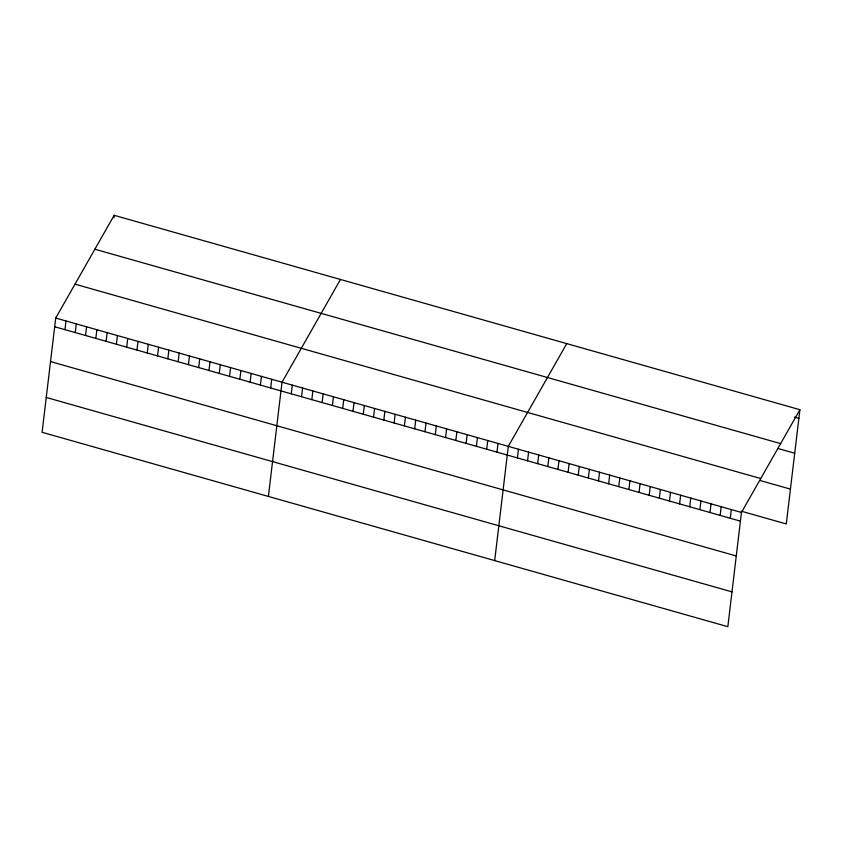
<?xml version="1.0" encoding="UTF-8"?>
<svg xmlns="http://www.w3.org/2000/svg" width="842" height="842" viewBox="0 0 842 842"><rect width="100%" height="100%" fill="white"/><g stroke="black" fill="none" stroke-linecap="round" stroke-linejoin="round"><path stroke-width="1.26" d="M55.719 318.055L42.1 432.293L727.835 626.69L741.455 512.452L799.9 409.707L114.165 215.31L55.719 318.055L741.455 512.452M64.971 329.664L66.013 320.97M75.254 332.579L76.296 323.886M85.547 335.495L86.579 326.801M95.83 338.421L96.862 329.717M113.87 217.794L114.165 215.31M106.113 341.336L107.155 332.632M116.406 344.252L117.438 335.548M126.689 347.167L127.721 338.473M136.972 350.083L138.014 341.389M147.255 352.998L148.297 344.304M157.549 355.913L158.58 347.22M167.832 358.829L168.874 350.135M178.115 361.744L179.157 353.051M188.408 364.66L189.439 355.966M198.691 367.575L199.722 358.881M208.974 370.491L210.016 361.797M219.257 373.406L220.299 364.712M229.55 376.321L230.582 367.628M239.833 379.237L240.875 370.543M250.116 382.152L251.158 373.459M260.41 385.068L261.441 376.374M270.692 387.983L271.724 379.289M268.398 496.443L282.017 382.205L340.452 279.46M291.269 393.814L292.3 385.12M301.552 396.729L302.583 388.036M311.835 399.645L312.877 390.951M322.118 402.56L323.16 393.867M332.411 405.476L333.443 396.782M342.694 408.402L343.736 399.697M352.977 411.317L354.019 402.613M363.27 414.232L364.302 405.528M373.553 417.148L374.585 408.454M383.836 420.063L384.878 411.37M394.13 422.979L395.161 414.285M404.413 425.894L405.444 417.2M414.696 428.81L415.738 420.116M424.978 431.725L426.02 423.031M435.272 434.64L436.303 425.947M445.555 437.556L446.597 428.862M455.838 440.471L456.88 431.778M466.131 443.387L467.163 434.693M476.414 446.302L477.446 437.608M486.697 449.218L487.739 440.524M496.98 452.133L498.022 443.439M494.686 560.593L508.305 446.355L566.75 343.61M517.409 457.922L518.44 449.228M527.545 460.795L528.587 452.101M537.68 463.668L538.722 454.975M547.816 466.542L548.858 457.848M557.951 469.415L558.993 460.721M568.097 472.288L569.129 463.595M578.233 475.162L579.264 466.468M588.369 478.035L589.4 469.341M598.504 480.908L599.536 472.215M608.64 483.782L609.682 475.088M618.775 486.655L619.817 477.961M628.911 489.528L629.953 480.835M639.046 492.412L640.088 483.708M649.193 495.285L650.224 486.581M659.328 498.159L660.36 489.455M669.464 501.032L670.495 492.328M679.599 503.905L680.641 495.212M689.735 506.779L690.777 498.085M699.87 509.652L700.912 500.958M710.006 512.525L711.048 503.832M720.152 515.399L721.184 506.705M730.288 518.272L731.319 509.578M799.9 409.707L786.281 523.945L741.223 511.168M794.353 417.116L798.858 418.4M94.883 249.221L780.618 443.608M777.819 448.439L794.711 453.228M75.012 284.154L760.747 478.54M760.021 480.487L790.428 489.118M54.688 326.749L740.423 521.145M50.531 361.586L736.266 555.973M46.257 397.466L731.993 591.863"/></g></svg>
